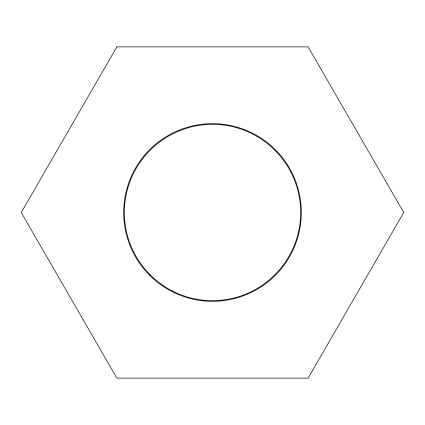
<?xml version="1.0" encoding="UTF-8"?>
<svg xmlns="http://www.w3.org/2000/svg" width="425" height="425" viewBox="0 0 425 425"><rect width="100%" height="100%" fill="white"/><g stroke="black" fill="none" stroke-linecap="round" stroke-linejoin="round"><path stroke-width="0.64" d="M116.875 46.872L21.25 212.5L116.875 378.128L308.125 378.128L403.75 212.5L308.125 46.872L116.875 46.872M150.163 274.837A88.156 88.156 0 0 0 297.654 235.317A88.156 88.156 0 0 0 189.683 127.346A88.156 88.156 0 0 0 150.163 274.837M149.69 275.31A88.825 88.825 0 0 0 298.297 235.487A88.825 88.825 0 0 0 189.513 126.703A88.825 88.825 0 0 0 149.69 275.31"/></g></svg>
